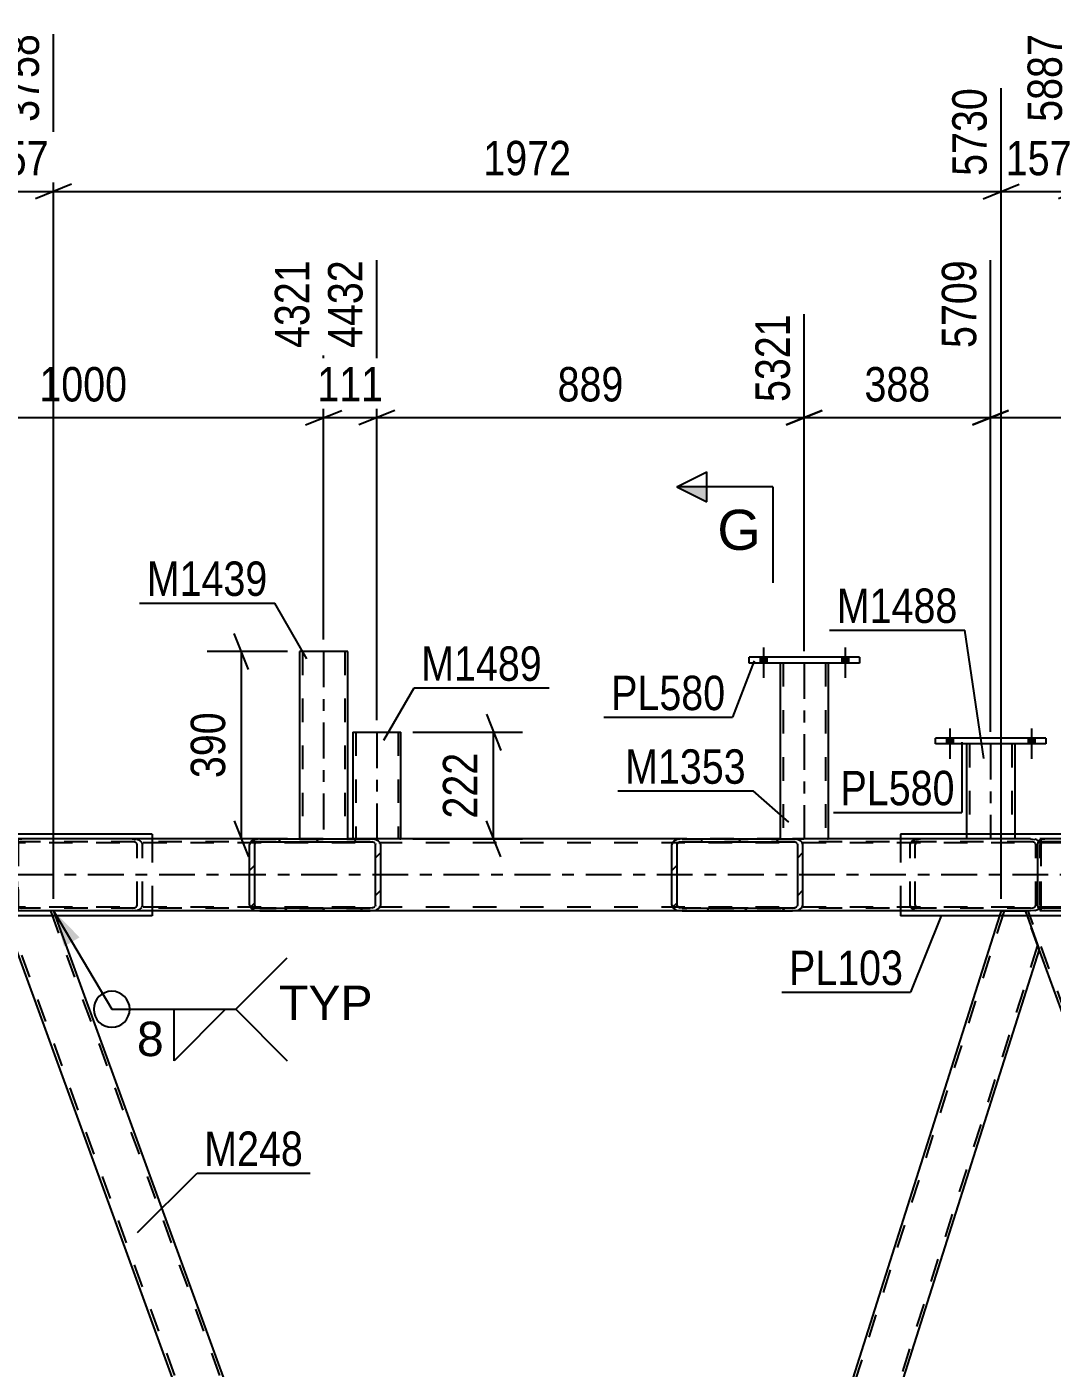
# Model space of a CAD drawing. Header units: millimetres. Extents: x -834 to 355, y -855 to -14.
# Drawn here: x -649.7 to -564.3, y -303.2 to -191.5 of the extents above; entities that cross this region are included whole.
import ezdxf

# ---------------------------------------------------------------- set-up
doc = ezdxf.new("R2010")
doc.units = ezdxf.units.MM
doc.linetypes.add('DXK_LINE_DOT2', pattern=[3.9198, 1.9599, -1.9599])
doc.linetypes.add('DXK_LINE_DOT3', pattern=[5.9187, 2.979, -0.9799, 0.9799, -0.9799])
doc.styles.add('Arial', font='ARIAL.TTF', dxfattribs={"height": 0.2})
doc.styles.add('Arial Narrow', font='ARIALN.TTF', dxfattribs={"height": 0.2})

# ---------------------------------------------------------------- blocks, each defined once
blk = doc.blocks.new('Part-570384938-35443 - 35208')
at = {"color": 2, "linetype": 'Continuous'}
for p, q in [((-622.98, -243.52), (-626.98, -243.52)), ((-626.98, -243.52), (-626.98, -259.12)), ((-622.98, -259.12), (-622.98, -243.52))]:
    blk.add_line(p, q, dxfattribs=at)
at = {"color": 7, "linetype": 'DXK_LINE_DOT2'}
for p, q in [((-626.74, -243.52), (-626.74, -259.12)), ((-626.74, -243.52), (-626.72, -243.52)), ((-626.72, -243.52), (-626.68, -243.52)), ((-626.68, -243.52), (-626.67, -243.52)), ((-623.22, -243.52), (-623.22, -259.12)), ((-626.98, -259.12), (-626.98, -259.12)), ((-626.98, -259.12), (-622.98, -259.12)), ((-622.98, -259.12), (-622.98, -259.12)), ((-622.98, -259.12), (-622.98, -259.12))]:
    blk.add_line(p, q, dxfattribs=at)
at = {"color": 7, "linetype": 'DXK_LINE_DOT3'}
blk.add_line((-624.98, -243.52), (-624.98, -259.12), dxfattribs=at)
blk = doc.blocks.new('Part-570384938-35324 - 35208')
at = {"color": 2, "linetype": 'Continuous'}
for p, q in [((-576.98, -258.72), (-576.98, -259.12)), ((-554.13, -258.72), (-576.98, -258.72)), ((-554.13, -258.72), (-554.13, -259.12)), ((-576.98, -265.12), (-576.98, -265.52)), ((-554.13, -265.52), (-576.98, -265.52)), ((-554.13, -265.12), (-554.13, -265.52))]:
    blk.add_line(p, q, dxfattribs=at)
at = {"color": 7, "linetype": 'DXK_LINE_DOT2'}
for p, q in [((-576.98, -259.12), (-576.98, -265.12)), ((-554.13, -259.12), (-554.13, -265.12))]:
    blk.add_line(p, q, dxfattribs=at)
blk = doc.blocks.new('Part-570384938-35266 - 35208')
at = {"linetype": 'Continuous'}
h = blk.add_hatch(dxfattribs=at)
h.set_pattern_fill('', scale=0.7, style=0, pattern_type=0)
h.set_pattern_definition([(45, (-595.9447, -264.8249), (-1.57154, 1.57154), [])])
h.paths.add_polyline_path([(-596.01, -264.64), (-595.94, -264.82), (-595.76, -264.98), (-595.47, -265.08), (-595.14, -265.12), (-585.97, -265.12), (-585.63, -265.08), (-585.35, -264.98), (-585.16, -264.82), (-585.09, -264.64), (-585.09, -259.6), (-585.16, -259.42), (-585.35, -259.26), (-585.63, -259.16), (-585.97, -259.12), (-595.14, -259.12), (-595.47, -259.16), (-595.76, -259.26), (-595.94, -259.42), (-596.01, -259.6)])
h.paths.add_polyline_path([(-595.54, -259.51), (-595.45, -259.43), (-595.3, -259.38), (-595.14, -259.36), (-585.97, -259.36), (-585.8, -259.38), (-585.66, -259.43), (-585.56, -259.51), (-585.53, -259.6), (-585.53, -264.64), (-585.56, -264.73), (-585.66, -264.81), (-585.8, -264.86), (-585.97, -264.88), (-595.14, -264.88), (-595.3, -264.86), (-595.45, -264.81), (-595.54, -264.73), (-595.57, -264.64), (-595.57, -259.6)])
at = {"color": 2, "linetype": 'Continuous'}
for p, q in [((-595.94, -259.42), (-596.01, -259.6)), ((-596.01, -264.64), (-596.01, -259.6)), ((-595.57, -259.6), (-595.54, -259.51)), ((-595.57, -264.64), (-595.57, -259.6)), ((-595.14, -259.12), (-595.47, -259.16)), ((-595.3, -259.38), (-595.14, -259.36)), ((-595.14, -259.12), (-585.97, -259.12)), ((-595.14, -259.36), (-585.97, -259.36)), ((-566.14, -259.12), (-585.97, -259.12)), ((-585.63, -259.16), (-585.97, -259.12)), ((-585.97, -259.36), (-585.8, -259.38)), ((-585.56, -259.51), (-585.53, -259.6)), ((-585.53, -264.64), (-585.53, -259.6)), ((-585.09, -259.6), (-585.16, -259.42)), ((-585.09, -264.64), (-585.09, -259.6)), ((-566.14, -259.12), (-565.8, -259.16)), ((-596.01, -264.64), (-595.94, -264.82)), ((-595.54, -264.73), (-595.57, -264.64)), ((-585.53, -264.64), (-585.56, -264.73)), ((-585.16, -264.82), (-585.09, -264.64)), ((-595.47, -265.08), (-595.14, -265.12)), ((-595.14, -264.88), (-595.3, -264.86)), ((-595.14, -264.88), (-585.97, -264.88)), ((-595.14, -265.12), (-585.97, -265.12)), ((-585.8, -264.86), (-585.97, -264.88)), ((-585.97, -265.12), (-585.63, -265.08)), ((-566.14, -265.12), (-585.97, -265.12)), ((-565.8, -265.08), (-566.14, -265.12))]:
    blk.add_line(p, q, dxfattribs=at)
at = {"color": 7, "linetype": 'DXK_LINE_DOT2'}
for p, q in [((-595.14, -259.12), (-585.97, -259.12)), ((-566.14, -259.36), (-595.14, -259.36)), ((-576.18, -259.6), (-576.12, -259.42)), ((-576.18, -264.64), (-576.18, -259.6)), ((-575.71, -259.51), (-575.75, -259.6)), ((-575.75, -264.64), (-575.75, -259.6)), ((-575.64, -259.16), (-575.31, -259.12)), ((-575.31, -259.36), (-575.48, -259.38)), ((-565.97, -259.38), (-566.14, -259.36)), ((-565.7, -259.6), (-565.73, -259.51)), ((-565.7, -264.64), (-565.7, -259.6)), ((-565.33, -259.42), (-565.31, -259.48)), ((-565.31, -259.48), (-565.26, -259.6)), ((-565.26, -264.64), (-565.26, -259.6)), ((-576.12, -264.82), (-576.18, -264.64)), ((-575.75, -264.64), (-575.71, -264.73)), ((-565.73, -264.73), (-565.7, -264.64)), ((-565.26, -264.64), (-565.28, -264.68)), ((-566.14, -264.88), (-595.14, -264.88)), ((-595.14, -265.12), (-585.97, -265.12)), ((-575.31, -265.12), (-575.64, -265.08)), ((-575.48, -264.86), (-575.31, -264.88)), ((-566.14, -264.88), (-565.97, -264.86)), ((-565.28, -264.68), (-565.33, -264.82))]:
    blk.add_line(p, q, dxfattribs=at)
at = {"color": 2, "linetype": 'Continuous'}
for centre, radius, start, end in [((-595.34, -259.96), 0.817, 99.5182, 138.0638), ((-595.24, -259.78), 0.409, 99.5182, 138.0638), ((-585.87, -259.78), 0.409, 41.9363, 80.4819), ((-585.77, -259.96), 0.817, 41.9363, 80.4819), ((-565.94, -259.96), 0.817, 53.52, 80.4819), ((-595.34, -264.28), 0.817, 221.9363, 260.4819), ((-595.24, -264.46), 0.409, 221.9363, 260.4819), ((-585.87, -264.46), 0.409, 279.5182, 318.0638), ((-585.77, -264.28), 0.817, 279.5182, 318.0638), ((-565.94, -264.28), 0.817, 279.5182, 306.4748)]:
    blk.add_arc(centre, radius, start, end, dxfattribs=at)
at = {"color": 7, "linetype": 'DXK_LINE_DOT2'}
for centre, radius, start, end in [((-575.51, -259.96), 0.817, 99.5182, 138.0638), ((-575.41, -259.78), 0.409, 99.5182, 138.0638), ((-566.04, -259.78), 0.409, 41.9363, 80.4819), ((-565.94, -259.96), 0.817, 41.9363, 53.52), ((-575.51, -264.28), 0.817, 221.9363, 260.4819), ((-575.41, -264.46), 0.409, 221.9363, 260.4819), ((-566.04, -264.46), 0.409, 279.5182, 318.0638), ((-565.94, -264.28), 0.817, 306.4748, 318.0638)]:
    blk.add_arc(centre, radius, start, end, dxfattribs=at)
blk = doc.blocks.new('Part-570384938-35293 - 35208')
at = {"color": 2, "linetype": 'Continuous'}
for p, q in [((-568.73, -265.52), (-605.32, -380.92)), ((-566.44, -265.52), (-565.42, -268.33)), ((-565.42, -268.33), (-602.02, -383.72))]:
    blk.add_line(p, q, dxfattribs=at)
at = {"color": 7, "linetype": 'DXK_LINE_DOT2'}
for p, q in [((-568.35, -265.12), (-605.19, -381.29)), ((-568.6, -265.12), (-568.73, -265.52)), ((-568.6, -265.12), (-566.59, -265.12)), ((-568.6, -265.12), (-568.57, -265.12)), ((-566.59, -265.12), (-566.44, -265.52)), ((-565.56, -267.96), (-602.39, -384.12))]:
    blk.add_line(p, q, dxfattribs=at)
blk = doc.blocks.new('Part-570384938-35298 - 35208')
at = {"color": 7, "linetype": 'DXK_LINE_DOT2'}
for p, q in [((-562.33, -265.12), (-566.59, -265.12)), ((-566.59, -265.12), (-566.55, -265.12)), ((-565.42, -268.33), (-566.59, -265.12)), ((-523.02, -384.12), (-566.34, -265.12))]:
    blk.add_line(p, q, dxfattribs=at)
at = {"color": 2, "linetype": 'Continuous'}
blk.add_line((-523.42, -383.72), (-565.42, -268.33), dxfattribs=at)
blk = doc.blocks.new('Part-570384938-35299 - 35208')
at = {"color": 7, "linetype": 'DXK_LINE_DOT2'}
for p, q in [((-647.47, -265.12), (-651.72, -265.12)), ((-651.47, -265.12), (-608.16, -384.12)), ((-647.72, -265.12), (-604.41, -384.12)), ((-647.47, -265.12), (-647.32, -265.52))]:
    blk.add_line(p, q, dxfattribs=at)
at = {"color": 2, "linetype": 'Continuous'}
for p, q in [((-647.32, -265.52), (-605.32, -380.92)), ((-650.56, -268.33), (-608.56, -383.72))]:
    blk.add_line(p, q, dxfattribs=at)
blk = doc.blocks.new('Part-570384938-35439 - 35208')
at = {"color": 2, "linetype": 'Continuous'}
for p, q in [((-586.98, -244.48), (-586.98, -259.12)), ((-582.98, -244.48), (-582.98, -259.12))]:
    blk.add_line(p, q, dxfattribs=at)
at = {"color": 7, "linetype": 'DXK_LINE_DOT2'}
for p, q in [((-582.98, -244.48), (-586.98, -244.48)), ((-586.94, -244.48), (-586.98, -244.48)), ((-586.74, -244.48), (-586.74, -259.12)), ((-583.22, -244.48), (-583.22, -259.12)), ((-586.98, -259.12), (-586.98, -259.12)), ((-586.98, -259.12), (-582.98, -259.12)), ((-582.98, -259.12), (-582.98, -259.12)), ((-582.98, -259.12), (-582.98, -259.12))]:
    blk.add_line(p, q, dxfattribs=at)
at = {"color": 7, "linetype": 'DXK_LINE_DOT3'}
blk.add_line((-584.98, -244.48), (-584.98, -259.12), dxfattribs=at)
blk = doc.blocks.new('Part-570384938-35317 - 35208')
at = {"linetype": 'Continuous'}
h = blk.add_hatch(dxfattribs=at)
h.set_pattern_fill('', scale=0.7, style=0, pattern_type=0)
h.set_pattern_definition([(45, (-631.0827, -264.825), (-1.57154, 1.57154), [])])
h.paths.add_polyline_path([(-631.15, -264.64), (-631.08, -264.82), (-630.89, -264.98), (-630.61, -265.08), (-630.28, -265.12), (-621.1, -265.12), (-620.77, -265.08), (-620.49, -264.98), (-620.3, -264.82), (-620.23, -264.64), (-620.23, -259.6), (-620.3, -259.42), (-620.49, -259.26), (-620.77, -259.16), (-621.1, -259.12), (-630.28, -259.12), (-630.61, -259.16), (-630.89, -259.26), (-631.08, -259.42), (-631.15, -259.6)])
h.paths.add_polyline_path([(-630.68, -259.51), (-630.58, -259.43), (-630.44, -259.38), (-630.28, -259.36), (-621.1, -259.36), (-620.94, -259.38), (-620.8, -259.43), (-620.7, -259.51), (-620.67, -259.6), (-620.67, -264.64), (-620.7, -264.73), (-620.8, -264.81), (-620.94, -264.86), (-621.1, -264.88), (-630.28, -264.88), (-630.44, -264.86), (-630.58, -264.81), (-630.68, -264.73), (-630.71, -264.64), (-630.71, -259.6)])
at = {"color": 2, "linetype": 'Continuous'}
for p, q in [((-650.69, -259.6), (-650.66, -259.42)), ((-650.69, -264.64), (-650.69, -259.6)), ((-650.66, -259.42), (-650.56, -259.26)), ((-650.56, -259.26), (-650.42, -259.16)), ((-650.42, -259.16), (-650.4, -259.15)), ((-650.4, -259.15), (-650.1, -259.12)), ((-630.28, -259.12), (-650.1, -259.12)), ((-631.08, -259.42), (-631.15, -259.6)), ((-631.15, -264.64), (-631.15, -259.6)), ((-630.71, -259.6), (-630.68, -259.51)), ((-630.71, -264.64), (-630.71, -259.6)), ((-630.28, -259.12), (-630.61, -259.16)), ((-630.44, -259.38), (-630.28, -259.36)), ((-630.28, -259.12), (-621.1, -259.12)), ((-630.28, -259.36), (-621.1, -259.36)), ((-620.77, -259.16), (-621.1, -259.12)), ((-621.1, -259.36), (-620.94, -259.38)), ((-620.7, -259.51), (-620.67, -259.6)), ((-620.67, -264.64), (-620.67, -259.6)), ((-620.23, -259.6), (-620.3, -259.42)), ((-620.23, -264.64), (-620.23, -259.6)), ((-650.66, -264.82), (-650.69, -264.64)), ((-631.15, -264.64), (-631.08, -264.82)), ((-630.68, -264.73), (-630.71, -264.64)), ((-620.67, -264.64), (-620.7, -264.73)), ((-620.3, -264.82), (-620.23, -264.64)), ((-650.56, -264.98), (-650.66, -264.82)), ((-650.42, -265.08), (-650.56, -264.98)), ((-650.4, -265.09), (-650.42, -265.08)), ((-650.1, -265.12), (-650.4, -265.09)), ((-630.28, -265.12), (-650.1, -265.12)), ((-630.61, -265.08), (-630.28, -265.12)), ((-630.28, -264.88), (-630.44, -264.86)), ((-630.28, -264.88), (-621.1, -264.88)), ((-630.28, -265.12), (-621.1, -265.12)), ((-620.94, -264.86), (-621.1, -264.88)), ((-621.1, -265.12), (-620.77, -265.08))]:
    blk.add_line(p, q, dxfattribs=at)
at = {"color": 7, "linetype": 'DXK_LINE_DOT2'}
for p, q in [((-650.45, -259.51), (-650.47, -259.6)), ((-650.47, -264.64), (-650.47, -259.6)), ((-650.41, -259.43), (-650.45, -259.51)), ((-650.27, -259.38), (-650.41, -259.43)), ((-650.41, -259.43), (-650.41, -264.81)), ((-650.4, -265.09), (-650.4, -259.15)), ((-650.1, -259.36), (-650.27, -259.38)), ((-621.1, -259.36), (-650.1, -259.36)), ((-640.93, -259.12), (-640.6, -259.16)), ((-640.77, -259.38), (-640.93, -259.36)), ((-640.5, -259.6), (-640.53, -259.51)), ((-640.5, -264.64), (-640.5, -259.6)), ((-640.13, -259.42), (-640.06, -259.6)), ((-640.06, -264.64), (-640.06, -259.6)), ((-621.1, -259.12), (-630.28, -259.12)), ((-650.47, -264.64), (-650.45, -264.73)), ((-640.53, -264.73), (-640.5, -264.64)), ((-640.06, -264.64), (-640.13, -264.82)), ((-650.45, -264.73), (-650.41, -264.81)), ((-650.41, -264.81), (-650.27, -264.86)), ((-650.27, -264.86), (-650.1, -264.88)), ((-621.1, -264.88), (-650.1, -264.88)), ((-640.93, -264.88), (-640.77, -264.86)), ((-640.6, -265.08), (-640.93, -265.12)), ((-621.1, -265.12), (-630.28, -265.12))]:
    blk.add_line(p, q, dxfattribs=at)
for centre, radius, start, end in [((-640.83, -259.78), 0.409, 41.9363, 80.4819), ((-640.73, -259.96), 0.817, 41.9363, 80.4819), ((-640.83, -264.46), 0.409, 279.5182, 318.0638), ((-640.73, -264.28), 0.817, 279.5182, 318.0638)]:
    blk.add_arc(centre, radius, start, end, dxfattribs=at)
at = {"color": 2, "linetype": 'Continuous'}
for centre, radius, start, end in [((-630.47, -259.96), 0.817, 99.5182, 138.0638), ((-630.38, -259.78), 0.409, 99.5182, 138.0638), ((-621.01, -259.78), 0.409, 41.9363, 80.4819), ((-620.91, -259.96), 0.817, 41.9363, 80.4819), ((-630.47, -264.28), 0.817, 221.9363, 260.4819), ((-630.38, -264.46), 0.409, 221.9363, 260.4819), ((-621.01, -264.46), 0.409, 279.5182, 318.0638), ((-620.91, -264.28), 0.817, 279.5182, 318.0638)]:
    blk.add_arc(centre, radius, start, end, dxfattribs=at)
blk = doc.blocks.new('Part-570384938-35318 - 35208')
at = {"linetype": 'Continuous'}
h = blk.add_hatch(dxfattribs=at)
h.set_pattern_fill('', scale=0.7, style=0, pattern_type=0)
h.set_pattern_definition([(45, (-545.9485, -264.825), (-1.57154, 1.57154), [])])
h.paths.add_polyline_path([(-546.02, -264.64), (-545.95, -264.82), (-545.76, -264.98), (-545.48, -265.08), (-545.14, -265.12), (-535.97, -265.12), (-535.64, -265.08), (-535.35, -264.98), (-535.16, -264.82), (-535.1, -264.64), (-535.1, -259.6), (-535.16, -259.42), (-535.35, -259.26), (-535.64, -259.16), (-535.97, -259.12), (-545.14, -259.12), (-545.48, -259.16), (-545.76, -259.26), (-545.95, -259.42), (-546.02, -259.6)])
h.paths.add_polyline_path([(-545.55, -259.51), (-545.45, -259.43), (-545.31, -259.38), (-545.14, -259.36), (-535.97, -259.36), (-535.8, -259.38), (-535.66, -259.43), (-535.57, -259.51), (-535.53, -259.6), (-535.53, -264.64), (-535.57, -264.73), (-535.66, -264.81), (-535.8, -264.86), (-535.97, -264.88), (-545.14, -264.88), (-545.31, -264.86), (-545.45, -264.81), (-545.55, -264.73), (-545.58, -264.64), (-545.58, -259.6)])
at = {"color": 2, "linetype": 'Continuous'}
for p, q in [((-565.55, -259.6), (-565.52, -259.42)), ((-565.55, -264.64), (-565.55, -259.6)), ((-565.52, -259.42), (-565.43, -259.26)), ((-565.43, -259.26), (-565.28, -259.16)), ((-565.28, -259.16), (-565.26, -259.15)), ((-565.26, -259.15), (-564.97, -259.12)), ((-545.14, -259.12), (-564.97, -259.12)), ((-545.95, -259.42), (-546.02, -259.6)), ((-546.02, -264.64), (-546.02, -259.6)), ((-545.58, -259.6), (-545.55, -259.51)), ((-545.58, -264.64), (-545.58, -259.6)), ((-545.14, -259.12), (-545.48, -259.16)), ((-545.31, -259.38), (-545.14, -259.36)), ((-545.14, -259.12), (-535.97, -259.12)), ((-545.14, -259.36), (-535.97, -259.36)), ((-535.64, -259.16), (-535.97, -259.12)), ((-535.97, -259.36), (-535.8, -259.38)), ((-535.57, -259.51), (-535.53, -259.6)), ((-535.53, -264.64), (-535.53, -259.6)), ((-535.1, -259.6), (-535.16, -259.42)), ((-535.1, -264.64), (-535.1, -259.6)), ((-565.52, -264.82), (-565.55, -264.64)), ((-546.02, -264.64), (-545.95, -264.82)), ((-545.55, -264.73), (-545.58, -264.64)), ((-535.53, -264.64), (-535.57, -264.73)), ((-535.16, -264.82), (-535.1, -264.64)), ((-565.43, -264.98), (-565.52, -264.82)), ((-565.28, -265.08), (-565.43, -264.98)), ((-565.26, -265.09), (-565.28, -265.08)), ((-564.97, -265.12), (-565.26, -265.09)), ((-545.14, -265.12), (-564.97, -265.12)), ((-545.48, -265.08), (-545.14, -265.12)), ((-545.14, -264.88), (-545.31, -264.86)), ((-545.14, -264.88), (-535.97, -264.88)), ((-545.14, -265.12), (-535.97, -265.12)), ((-535.8, -264.86), (-535.97, -264.88)), ((-535.97, -265.12), (-535.64, -265.08))]:
    blk.add_line(p, q, dxfattribs=at)
at = {"color": 7, "linetype": 'DXK_LINE_DOT2'}
for p, q in [((-565.32, -259.51), (-565.34, -259.6)), ((-565.34, -264.64), (-565.34, -259.6)), ((-565.28, -259.43), (-565.32, -259.51)), ((-565.14, -259.38), (-565.28, -259.43)), ((-565.28, -259.43), (-565.28, -264.81)), ((-565.26, -265.09), (-565.26, -259.15)), ((-564.97, -259.36), (-565.14, -259.38)), ((-535.97, -259.36), (-564.97, -259.36)), ((-555.8, -259.12), (-555.47, -259.16)), ((-555.63, -259.38), (-555.8, -259.36)), ((-555.36, -259.6), (-555.4, -259.51)), ((-555.36, -264.64), (-555.36, -259.6)), ((-554.99, -259.42), (-554.93, -259.6)), ((-554.93, -264.64), (-554.93, -259.6)), ((-535.97, -259.12), (-545.14, -259.12)), ((-565.34, -264.64), (-565.32, -264.73)), ((-555.4, -264.73), (-555.36, -264.64)), ((-554.93, -264.64), (-554.99, -264.82)), ((-565.32, -264.73), (-565.28, -264.81)), ((-565.28, -264.81), (-565.14, -264.86)), ((-565.14, -264.86), (-564.97, -264.88)), ((-535.97, -264.88), (-564.97, -264.88)), ((-555.8, -264.88), (-555.63, -264.86)), ((-555.47, -265.08), (-555.8, -265.12)), ((-535.97, -265.12), (-545.14, -265.12))]:
    blk.add_line(p, q, dxfattribs=at)
for centre, radius, start, end in [((-555.7, -259.78), 0.409, 41.9363, 80.4819), ((-555.6, -259.96), 0.817, 41.9363, 80.4819), ((-555.7, -264.46), 0.409, 279.5182, 318.0638), ((-555.6, -264.28), 0.817, 279.5182, 318.0638)]:
    blk.add_arc(centre, radius, start, end, dxfattribs=at)
at = {"color": 2, "linetype": 'Continuous'}
for centre, radius, start, end in [((-545.34, -259.96), 0.817, 99.5182, 138.0638), ((-545.24, -259.78), 0.409, 99.5182, 138.0638), ((-535.87, -259.78), 0.409, 41.9363, 80.4819), ((-535.77, -259.96), 0.817, 41.9363, 80.4819), ((-545.34, -264.28), 0.817, 221.9363, 260.4819), ((-545.24, -264.46), 0.409, 221.9363, 260.4819), ((-535.87, -264.46), 0.409, 279.5182, 318.0638), ((-535.77, -264.28), 0.817, 279.5182, 318.0638)]:
    blk.add_arc(centre, radius, start, end, dxfattribs=at)
blk = doc.blocks.new('Part-570384938-35325 - 35208')
at = {"color": 2, "linetype": 'Continuous'}
for p, q in [((-662.12, -258.72), (-662.12, -259.12)), ((-639.26, -258.72), (-662.12, -258.72)), ((-639.26, -258.72), (-639.26, -259.12)), ((-662.12, -265.12), (-662.12, -265.52)), ((-639.26, -265.52), (-662.12, -265.52)), ((-639.26, -265.12), (-639.26, -265.52))]:
    blk.add_line(p, q, dxfattribs=at)
at = {"color": 7, "linetype": 'DXK_LINE_DOT2'}
for p, q in [((-662.12, -259.12), (-662.12, -265.12)), ((-639.26, -259.12), (-639.26, -265.12))]:
    blk.add_line(p, q, dxfattribs=at)
blk = doc.blocks.new('Part-570384938-35440 - 35208')
at = {"color": 2, "linetype": 'Continuous'}
for p, q in [((-580.38, -244), (-589.58, -244)), ((-589.58, -244.48), (-589.58, -244)), ((-580.38, -244.48), (-589.58, -244.48)), ((-580.38, -244), (-580.38, -244.48))]:
    blk.add_line(p, q, dxfattribs=at)
blk = doc.blocks.new('Part-570384938-35466 - 35208')
at = {"color": 2, "linetype": 'Continuous'}
for p, q in [((-571.47, -251.21), (-571.47, -258.72)), ((-567.47, -251.21), (-567.47, -258.72))]:
    blk.add_line(p, q, dxfattribs=at)
at = {"color": 7, "linetype": 'DXK_LINE_DOT2'}
for p, q in [((-567.47, -251.21), (-571.47, -251.21)), ((-571.47, -251.21), (-571.43, -251.21)), ((-571.23, -251.21), (-571.23, -259.12)), ((-567.71, -251.21), (-567.71, -259.12)), ((-571.47, -258.72), (-571.47, -259.12)), ((-567.47, -258.72), (-567.47, -259.12)), ((-567.47, -259.12), (-571.47, -259.12))]:
    blk.add_line(p, q, dxfattribs=at)
at = {"color": 7, "linetype": 'DXK_LINE_DOT3'}
blk.add_line((-569.47, -251.21), (-569.47, -259.12), dxfattribs=at)
blk = doc.blocks.new('Part-570384938-35467 - 35208')
at = {"color": 2, "linetype": 'Continuous'}
for p, q in [((-564.87, -250.73), (-574.07, -250.73)), ((-574.07, -251.21), (-574.07, -250.73)), ((-564.87, -251.21), (-574.07, -251.21)), ((-564.87, -250.73), (-564.87, -251.21))]:
    blk.add_line(p, q, dxfattribs=at)
blk = doc.blocks.new('Part-570384938-35468 - 35208')
at = {"color": 2, "linetype": 'Continuous'}
for p, q in [((-622.55, -250.25), (-622.55, -259.12)), ((-622.55, -250.25), (-618.55, -250.25)), ((-618.55, -259.12), (-618.55, -250.25))]:
    blk.add_line(p, q, dxfattribs=at)
at = {"color": 7, "linetype": 'DXK_LINE_DOT2'}
for p, q in [((-622.31, -250.25), (-622.31, -259.12)), ((-622.31, -250.25), (-622.29, -250.25)), ((-622.29, -250.25), (-622.25, -250.25)), ((-622.25, -250.25), (-622.24, -250.25)), ((-618.79, -250.25), (-618.79, -259.12)), ((-622.55, -259.12), (-618.55, -259.12))]:
    blk.add_line(p, q, dxfattribs=at)
at = {"color": 7, "linetype": 'DXK_LINE_DOT3'}
blk.add_line((-620.55, -250.25), (-620.55, -259.12), dxfattribs=at)
blk = doc.blocks.new('Part-570384938-35505 - 35208')
at = {"color": 7, "linetype": 'DXK_LINE_DOT2'}
for p, q in [((-97.1, -259.44), (-797.81, -259.44)), ((-621.1, -259.12), (-680.27, -259.12)), ((-535.97, -259.12), (-595.14, -259.12)), ((-97.1, -264.8), (-797.81, -264.8)), ((-621.11, -265.12), (-680.27, -265.12)), ((-535.97, -265.12), (-595.14, -265.12))]:
    blk.add_line(p, q, dxfattribs=at)
at = {"color": 2, "linetype": 'Continuous'}
for p, q in [((-595.14, -259.12), (-621.1, -259.12)), ((-595.14, -265.12), (-621.11, -265.12))]:
    blk.add_line(p, q, dxfattribs=at)
at = {"color": 7, "linetype": 'DXK_LINE_DOT3'}
blk.add_line((-97.1, -262.12), (-797.81, -262.12), dxfattribs=at)
blk = doc.blocks.new('Bolt-570384938-35573 - 35208')
at = {"linetype": 'Continuous'}
for points in [[(-588.1, -244), (-588.66, -244), (-588.66, -244.48), (-588.1, -244.48)], [(-588.1, -244), (-588.66, -244), (-588.66, -244.48), (-588.1, -244.48)], [(-581.3, -244), (-581.86, -244), (-581.86, -244.48), (-581.3, -244.48)], [(-581.3, -244), (-581.86, -244), (-581.86, -244.48), (-581.3, -244.48)]]:
    blk.add_hatch(color=1, dxfattribs=at).paths.add_polyline_path(points)
at = {"color": 1, "linetype": 'Continuous'}
for p, q in [((-588.38, -243.2), (-588.38, -245.72)), ((-588.38, -243.2), (-588.38, -245.72)), ((-581.58, -243.2), (-581.58, -245.72)), ((-581.58, -243.2), (-581.58, -245.72)), ((-588.66, -244), (-588.66, -244.48)), ((-588.66, -244), (-588.66, -244.48)), ((-588.1, -244), (-588.1, -244.48)), ((-588.1, -244), (-588.1, -244.48)), ((-581.86, -244), (-581.86, -244.48)), ((-581.86, -244), (-581.86, -244.48)), ((-581.3, -244), (-581.3, -244.48)), ((-581.3, -244), (-581.3, -244.48))]:
    blk.add_line(p, q, dxfattribs=at)
blk = doc.blocks.new('Bolt-570384938-35585 - 35208')
at = {"linetype": 'Continuous'}
for points in [[(-572.59, -250.73), (-573.15, -250.73), (-573.15, -251.21), (-572.59, -251.21)], [(-572.59, -250.73), (-573.15, -250.73), (-573.15, -251.21), (-572.59, -251.21)], [(-565.79, -250.73), (-566.35, -250.73), (-566.35, -251.21), (-565.79, -251.21)], [(-565.79, -250.73), (-566.35, -250.73), (-566.35, -251.21), (-565.79, -251.21)]]:
    blk.add_hatch(color=1, dxfattribs=at).paths.add_polyline_path(points)
at = {"color": 1, "linetype": 'Continuous'}
for p, q in [((-572.87, -249.93), (-572.87, -252.45)), ((-572.87, -249.93), (-572.87, -252.45)), ((-566.07, -249.93), (-566.07, -252.45)), ((-566.07, -249.93), (-566.07, -252.45)), ((-573.15, -250.73), (-573.15, -251.21)), ((-573.15, -250.73), (-573.15, -251.21)), ((-572.59, -250.73), (-572.59, -251.21)), ((-572.59, -250.73), (-572.59, -251.21)), ((-566.35, -250.73), (-566.35, -251.21)), ((-566.35, -250.73), (-566.35, -251.21)), ((-565.79, -250.73), (-565.79, -251.21)), ((-565.79, -250.73), (-565.79, -251.21))]:
    blk.add_line(p, q, dxfattribs=at)
blk = doc.blocks.new('StraightDimension-570384938-46978 - 35208')
at = {"color": 7, "linetype": 'Continuous'}
for p, q in [((-611.44, -248.75), (-610.24, -251.75)), ((-617.55, -250.25), (-608.44, -250.25)), ((-610.84, -259.12), (-610.84, -250.25)), ((-610.24, -260.62), (-611.44, -257.62)), ((-617.55, -259.12), (-608.44, -259.12))]:
    blk.add_line(p, q, dxfattribs=at)
at = {"color": 0}
blk.add_wipeout([(-611.59, -251.34), (-615.79, -251.34), (-615.79, -258.03), (-611.59, -258.03)], dxfattribs=at)
at = {"color": 3, "style": 'Arial Narrow'}
blk.add_text('222', height=2.863, rotation=90.0002, dxfattribs=at).set_placement((-612.19, -257.43))
blk = doc.blocks.new('StraightDimension-570384938-46967 - 35208')
at = {"color": 7, "linetype": 'Continuous'}
for p, q in [((-631.23, -245.02), (-632.43, -242.02)), ((-627.98, -243.52), (-634.68, -243.52)), ((-631.83, -259.12), (-631.83, -243.52)), ((-632.43, -257.62), (-631.23, -260.62)), ((-627.98, -259.12), (-634.68, -259.12))]:
    blk.add_line(p, q, dxfattribs=at)
at = {"color": 0}
blk.add_wipeout([(-632.58, -247.98), (-636.78, -247.98), (-636.78, -254.66), (-632.58, -254.66)], dxfattribs=at)
at = {"color": 3, "style": 'Arial Narrow'}
blk.add_text('390', height=2.863, rotation=90.0002, dxfattribs=at).set_placement((-633.18, -254.06))
blk = doc.blocks.new('StraightDimension-570384938-42901 - 35208')
at = {"color": 7, "linetype": 'Continuous'}
for p, q in [((-569.47, -250.21), (-569.47, -210.94)), ((-544.98, -243.48), (-544.98, -215.44)), ((-567.97, -223.45), (-570.97, -224.65)), ((-569.47, -224.05), (-544.98, -224.05)), ((-546.48, -224.65), (-543.48, -223.45))]:
    blk.add_line(p, q, dxfattribs=at)
at = {"color": 0}
blk.add_wipeout([(-553.88, -223.3), (-553.88, -219.1), (-560.57, -219.1), (-560.57, -223.3)], dxfattribs=at)
at = {"color": 3, "style": 'Arial Narrow'}
blk.add_text('612', height=2.863, dxfattribs=at).set_placement((-559.97, -222.7))
at = {"color": 0, "linetype": 'Continuous'}
blk.add_wipeout([(-545.58, -214.84), (-549.78, -214.84), (-549.78, -223.35), (-545.58, -223.35)], dxfattribs=at)
at = {"color": 3, "linetype": 'Continuous', "style": 'Arial Narrow'}
blk.add_text('6321', height=2.863, rotation=90.0002, dxfattribs=at).set_placement((-546.18, -222.75))
blk = doc.blocks.new('StraightDimension-570384938-42903 - 35208')
at = {"color": 7, "linetype": 'Continuous'}
for p, q in [((-620.55, -249.25), (-620.55, -210.94)), ((-584.98, -243.48), (-584.98, -215.44)), ((-619.05, -223.45), (-622.05, -224.65)), ((-620.55, -224.05), (-584.98, -224.05)), ((-586.48, -224.65), (-583.48, -223.45))]:
    blk.add_line(p, q, dxfattribs=at)
at = {"color": 0}
blk.add_wipeout([(-599.42, -223.3), (-599.42, -219.1), (-606.11, -219.1), (-606.11, -223.3)], dxfattribs=at)
at = {"color": 3, "style": 'Arial Narrow'}
blk.add_text('889', height=2.863, dxfattribs=at).set_placement((-605.51, -222.7))
at = {"color": 0, "linetype": 'Continuous'}
blk.add_wipeout([(-585.58, -214.84), (-589.78, -214.84), (-589.78, -223.35), (-585.58, -223.35)], dxfattribs=at)
at = {"color": 3, "linetype": 'Continuous', "style": 'Arial Narrow'}
blk.add_text('5321', height=2.863, rotation=90.0002, dxfattribs=at).set_placement((-586.18, -222.75))
blk = doc.blocks.new('StraightDimension-570384938-42905 - 35208')
at = {"color": 7, "linetype": 'Continuous'}
for p, q in [((-664.98, -242.52), (-664.98, -210.94)), ((-624.98, -242.52), (-624.98, -210.94)), ((-663.48, -223.45), (-666.48, -224.65)), ((-664.98, -224.05), (-624.98, -224.05)), ((-626.48, -224.65), (-623.48, -223.45))]:
    blk.add_line(p, q, dxfattribs=at)
at = {"color": 0, "linetype": 'Continuous'}
blk.add_wipeout([(-625.58, -210.34), (-629.78, -210.34), (-629.78, -218.85), (-625.58, -218.85)], dxfattribs=at)
at = {"color": 0}
blk.add_wipeout([(-640.72, -223.3), (-640.72, -219.1), (-649.24, -219.1), (-649.24, -223.3)], dxfattribs=at)
at = {"color": 3, "linetype": 'Continuous', "style": 'Arial Narrow'}
blk.add_text('4321', height=2.863, rotation=90.0002, dxfattribs=at).set_placement((-626.18, -218.25))
at = {"color": 3, "style": 'Arial Narrow'}
blk.add_text('1000', height=2.863, dxfattribs=at).set_placement((-648.64, -222.7))
blk = doc.blocks.new('StraightDimension-570384938-42902 - 35208')
at = {"color": 7, "linetype": 'Continuous'}
for p, q in [((-569.47, -250.21), (-569.47, -210.94)), ((-584.98, -243.48), (-584.98, -215.44)), ((-583.48, -223.45), (-586.48, -224.65)), ((-584.98, -224.05), (-569.47, -224.05)), ((-570.97, -224.65), (-567.97, -223.45))]:
    blk.add_line(p, q, dxfattribs=at)
at = {"color": 0}
blk.add_wipeout([(-573.88, -223.3), (-573.88, -219.1), (-580.57, -219.1), (-580.57, -223.3)], dxfattribs=at)
at = {"color": 3, "style": 'Arial Narrow'}
blk.add_text('388', height=2.863, dxfattribs=at).set_placement((-579.97, -222.7))
at = {"color": 0, "linetype": 'Continuous'}
blk.add_wipeout([(-570.07, -210.34), (-574.27, -210.34), (-574.27, -218.85), (-570.07, -218.85)], dxfattribs=at)
at = {"color": 3, "linetype": 'Continuous', "style": 'Arial Narrow'}
blk.add_text('5709', height=2.863, rotation=90.0002, dxfattribs=at).set_placement((-570.67, -218.25))
blk = doc.blocks.new('StraightDimension-570384938-42904 - 35208')
at = {"color": 7, "linetype": 'Continuous'}
for p, q in [((-624.98, -242.52), (-624.98, -210.94)), ((-620.55, -249.25), (-620.55, -210.94)), ((-626.48, -224.65), (-623.48, -223.45)), ((-624.98, -224.05), (-620.55, -224.05)), ((-619.05, -223.45), (-622.05, -224.65))]:
    blk.add_line(p, q, dxfattribs=at)
at = {"color": 0}
blk.add_wipeout([(-619.42, -223.3), (-619.42, -219.1), (-626.11, -219.1), (-626.11, -223.3)], dxfattribs=at)
at = {"color": 3, "style": 'Arial Narrow'}
blk.add_text('111', height=2.863, dxfattribs=at).set_placement((-625.51, -222.7))
at = {"color": 0, "linetype": 'Continuous'}
blk.add_wipeout([(-621.15, -210.34), (-625.35, -210.34), (-625.35, -218.85), (-621.15, -218.85)], dxfattribs=at)
at = {"color": 3, "linetype": 'Continuous', "style": 'Arial Narrow'}
blk.add_text('4432', height=2.863, rotation=90.0002, dxfattribs=at).set_placement((-621.75, -218.25))
blk = doc.blocks.new('StraightDimension-570384938-46272 - 35208')
at = {"color": 7, "linetype": 'Continuous'}
for p, q in [((-562.33, -264.12), (-562.33, -192.11)), ((-568.6, -264.12), (-568.6, -196.61)), ((-570.1, -205.82), (-567.1, -204.62)), ((-568.6, -205.22), (-562.33, -205.22)), ((-560.83, -204.62), (-563.83, -205.82))]:
    blk.add_line(p, q, dxfattribs=at)
at = {"color": 0}
blk.add_wipeout([(-562.13, -204.47), (-562.13, -200.27), (-568.81, -200.27), (-568.81, -204.47)], dxfattribs=at)
at = {"color": 3, "style": 'Arial Narrow'}
blk.add_text('157', height=2.863, dxfattribs=at).set_placement((-568.21, -203.87))
at = {"color": 0, "linetype": 'Continuous'}
blk.add_wipeout([(-562.93, -191.51), (-567.13, -191.51), (-567.13, -200.02), (-562.93, -200.02)], dxfattribs=at)
at = {"color": 3, "linetype": 'Continuous', "style": 'Arial Narrow'}
blk.add_text('5887', height=2.863, rotation=90.0002, dxfattribs=at).set_placement((-563.53, -199.42))
blk = doc.blocks.new('StraightDimension-570384938-46273 - 35208')
at = {"color": 7, "linetype": 'Continuous'}
for p, q in [((-647.47, -264.12), (-647.47, -192.11)), ((-568.6, -264.12), (-568.6, -196.61)), ((-645.97, -204.62), (-648.97, -205.82)), ((-647.47, -205.22), (-568.6, -205.22)), ((-570.1, -205.82), (-567.1, -204.62))]:
    blk.add_line(p, q, dxfattribs=at)
at = {"color": 0}
blk.add_wipeout([(-603.78, -204.47), (-603.78, -200.27), (-612.29, -200.27), (-612.29, -204.47)], dxfattribs=at)
at = {"color": 3, "style": 'Arial Narrow'}
blk.add_text('1972', height=2.863, dxfattribs=at).set_placement((-611.69, -203.87))
at = {"color": 0, "linetype": 'Continuous'}
blk.add_wipeout([(-569.2, -196.01), (-573.4, -196.01), (-573.4, -204.52), (-569.2, -204.52)], dxfattribs=at)
at = {"color": 3, "linetype": 'Continuous', "style": 'Arial Narrow'}
blk.add_text('5730', height=2.863, rotation=90.0002, dxfattribs=at).set_placement((-569.8, -203.92))
blk = doc.blocks.new('StraightDimension-570384938-46274 - 35208')
at = {"color": 7, "linetype": 'Continuous'}
for p, q in [((-647.47, -264.12), (-647.47, -192.11)), ((-653.74, -264.12), (-653.74, -196.61)), ((-655.24, -205.82), (-652.24, -204.62)), ((-653.74, -205.22), (-647.47, -205.22)), ((-645.97, -204.62), (-648.97, -205.82))]:
    blk.add_line(p, q, dxfattribs=at)
at = {"color": 0}
blk.add_wipeout([(-647.26, -204.47), (-647.26, -200.27), (-653.95, -200.27), (-653.95, -204.47)], dxfattribs=at)
at = {"color": 3, "style": 'Arial Narrow'}
blk.add_text('157', height=2.863, dxfattribs=at).set_placement((-653.35, -203.87))
at = {"color": 0, "linetype": 'Continuous'}
blk.add_wipeout([(-648.07, -191.51), (-652.27, -191.51), (-652.27, -200.02), (-648.07, -200.02)], dxfattribs=at)
at = {"color": 3, "linetype": 'Continuous', "style": 'Arial Narrow'}
blk.add_text('3758', height=2.863, rotation=90.0002, dxfattribs=at).set_placement((-648.67, -199.42))
blk = doc.blocks.new('Mark-570384938-46777 - 35208')
at = {"color": 30, "linetype": 'Continuous'}
for p, q in [((-619.96, -250.89), (-617.46, -246.56)), ((-617.46, -246.56), (-606.21, -246.56))]:
    blk.add_line(p, q, dxfattribs=at)
at = {"color": 0}
blk.add_wipeout([(-606.81, -245.96), (-606.81, -242.96), (-616.86, -242.96), (-616.86, -245.96)], dxfattribs=at)
blk.add_wipeout([(-606.81, -245.96), (-606.81, -242.96), (-616.86, -242.96), (-616.86, -245.96)], dxfattribs=at)
at = {"color": 3, "style": 'Arial Narrow'}
blk.add_text('M1489', height=2.863, dxfattribs=at).set_placement((-616.86, -245.96))
blk = doc.blocks.new('Mark-570384938-47278 - 35208')
at = {"color": 30, "linetype": 'Continuous'}
for p in [(-573.6, -265.52), (-586.85, -271.89)]:
    blk.add_line(p, (-576.15, -271.89), dxfattribs=at)
at = {"color": 0}
blk.add_wipeout([(-576.75, -271.29), (-576.75, -268.29), (-586.25, -268.29), (-586.25, -271.29)], dxfattribs=at)
blk.add_wipeout([(-576.75, -271.29), (-576.75, -268.29), (-586.25, -268.29), (-586.25, -271.29)], dxfattribs=at)
at = {"color": 3, "style": 'Arial Narrow'}
blk.add_text('PL103', height=2.863, dxfattribs=at).set_placement((-586.25, -271.29))
blk = doc.blocks.new('Mark-570384938-46798 - 35208')
at = {"color": 30, "linetype": 'Continuous'}
for p in [(-571.86, -251.08), (-582.56, -256.92)]:
    blk.add_line(p, (-571.86, -256.92), dxfattribs=at)
at = {"color": 0}
blk.add_wipeout([(-572.46, -256.32), (-572.46, -253.32), (-581.96, -253.32), (-581.96, -256.32)], dxfattribs=at)
blk.add_wipeout([(-572.46, -256.32), (-572.46, -253.32), (-581.96, -253.32), (-581.96, -256.32)], dxfattribs=at)
at = {"color": 3, "style": 'Arial Narrow'}
blk.add_text('PL580', height=2.863, dxfattribs=at).set_placement((-581.96, -256.32))
blk = doc.blocks.new('Mark-570384938-46782 - 35208')
at = {"color": 30, "linetype": 'Continuous'}
for p in [(-600.49, -255.13), (-586.26, -257.72)]:
    blk.add_line(p, (-589.23, -255.13), dxfattribs=at)
at = {"color": 0}
blk.add_wipeout([(-589.83, -254.53), (-589.83, -251.53), (-599.89, -251.53), (-599.89, -254.53)], dxfattribs=at)
blk.add_wipeout([(-589.83, -254.53), (-589.83, -251.53), (-599.89, -251.53), (-599.89, -254.53)], dxfattribs=at)
at = {"color": 3, "style": 'Arial Narrow'}
blk.add_text('M1353', height=2.863, dxfattribs=at).set_placement((-599.89, -254.53))
blk = doc.blocks.new('Mark-570384938-38974 - 35208')
at = {"color": 30, "linetype": 'Continuous'}
for p, q in [((-640.47, -291.9), (-635.52, -286.95)), ((-635.52, -286.95), (-626.1, -286.95))]:
    blk.add_line(p, q, dxfattribs=at)
at = {"color": 0}
blk.add_wipeout([(-626.7, -286.35), (-626.7, -283.35), (-634.92, -283.35), (-634.92, -286.35)], dxfattribs=at)
blk.add_wipeout([(-626.7, -286.35), (-626.7, -283.35), (-634.92, -283.35), (-634.92, -286.35)], dxfattribs=at)
at = {"color": 3, "style": 'Arial Narrow'}
blk.add_text('M248', height=2.863, dxfattribs=at).set_placement((-634.92, -286.35))
blk = doc.blocks.new('SectionMark-570384938-60156 - 35208')
at = {"linetype": 'Continuous'}
blk.add_hatch(color=6, dxfattribs=at).paths.add_polyline_path([(-593.09, -229.81), (-593.09, -231.06), (-595.59, -229.81)])
at = {"color": 6, "linetype": 'Continuous'}
for p, q in [((-595.59, -229.81), (-593.09, -228.56)), ((-593.09, -231.06), (-593.09, -228.56)), ((-587.59, -229.81), (-595.59, -229.81)), ((-595.59, -229.81), (-593.09, -231.06)), ((-587.59, -229.81), (-587.59, -237.81))]:
    blk.add_line(p, q, dxfattribs=at)
at = {"color": 0, "linetype": 'Continuous'}
blk.add_wipeout([(-588.59, -235.06), (-588.59, -231.56), (-592.22, -231.56), (-592.22, -235.06)], dxfattribs=at)
at = {"color": 3, "linetype": 'Continuous', "style": 'Arial'}
blk.add_text('G', height=3.34, dxfattribs=at).set_placement((-592.22, -235.06))
blk = doc.blocks.new('Mark-570384938-46774 - 35208')
at = {"color": 30, "linetype": 'Continuous'}
for p in [(-640.3, -239.49), (-626.37, -244.13)]:
    blk.add_line(p, (-629.05, -239.49), dxfattribs=at)
at = {"color": 0}
blk.add_wipeout([(-629.65, -238.89), (-629.65, -235.89), (-639.7, -235.89), (-639.7, -238.89)], dxfattribs=at)
blk.add_wipeout([(-629.65, -238.89), (-629.65, -235.89), (-639.7, -235.89), (-639.7, -238.89)], dxfattribs=at)
at = {"color": 3, "style": 'Arial Narrow'}
blk.add_text('M1439', height=2.863, dxfattribs=at).set_placement((-639.7, -238.89))
blk = doc.blocks.new('Mark-570384938-46785 - 35208')
at = {"color": 30, "linetype": 'Continuous'}
for p in [(-589.14, -244.3), (-601.65, -249)]:
    blk.add_line(p, (-590.95, -249), dxfattribs=at)
at = {"color": 0}
blk.add_wipeout([(-591.55, -248.4), (-591.55, -245.4), (-601.05, -245.4), (-601.05, -248.4)], dxfattribs=at)
blk.add_wipeout([(-591.55, -248.4), (-591.55, -245.4), (-601.05, -245.4), (-601.05, -248.4)], dxfattribs=at)
at = {"color": 3, "style": 'Arial Narrow'}
blk.add_text('PL580', height=2.863, dxfattribs=at).set_placement((-601.05, -248.4))
blk = doc.blocks.new('Mark-570384938-46795 - 35208')
at = {"color": 30, "linetype": 'Continuous'}
for p in [(-582.87, -241.74), (-570.04, -252.42)]:
    blk.add_line(p, (-571.61, -241.74), dxfattribs=at)
at = {"color": 0}
blk.add_wipeout([(-572.21, -241.14), (-572.21, -238.14), (-582.27, -238.14), (-582.27, -241.14)], dxfattribs=at)
blk.add_wipeout([(-572.21, -241.14), (-572.21, -238.14), (-582.27, -238.14), (-582.27, -241.14)], dxfattribs=at)
at = {"color": 3, "style": 'Arial Narrow'}
blk.add_text('M1488', height=2.863, dxfattribs=at).set_placement((-582.27, -241.14))
blk = doc.blocks.new('WeldMark-570384938-62897 - 35208')
at = {"linetype": 'Continuous'}
blk.add_hatch(color=30, dxfattribs=at).paths.add_polyline_path([(-646.58, -268.08), (-647.47, -265.12), (-645.29, -267.32)])
at = {"color": 30, "linetype": 'Continuous'}
for p, q in [((-647.47, -265.12), (-642.62, -273.31)), ((-642.62, -273.31), (-632.29, -273.31))]:
    blk.add_line(p, q, dxfattribs=at)
at = {"color": 3, "linetype": 'Continuous'}
for p, q in [((-632.29, -273.31), (-628.01, -269.03)), ((-637.43, -273.31), (-633.15, -273.31)), ((-633.15, -273.31), (-637.43, -277.6)), ((-637.43, -277.6), (-637.43, -273.31)), ((-632.29, -273.31), (-628.01, -277.6))]:
    blk.add_line(p, q, dxfattribs=at)
blk.add_arc((-642.62, -273.31), 1.5, 90, 270, dxfattribs=at)
at = {"color": 0}
blk.add_wipeout([(-638.09, -277.41), (-638.09, -274.01), (-640.72, -274.01), (-640.72, -277.41)], dxfattribs=at)
at = {"color": 3, "linetype": 'Continuous'}
blk.add_arc((-642.62, -273.31), 1.5, 270, 90, dxfattribs=at)
at = {"color": 3, "style": 'Arial'}
blk.add_text('8', height=2.87, dxfattribs=at).set_placement((-640.52, -277.21))
at = {"color": 0, "linetype": 'Continuous'}
blk.add_wipeout([(-620.92, -274.21), (-620.92, -271.21), (-628.69, -271.21), (-628.69, -274.21)], dxfattribs=at)
blk.add_wipeout([(-620.92, -274.21), (-620.92, -271.21), (-628.69, -271.21), (-628.69, -274.21)], dxfattribs=at)
at = {"color": 3, "linetype": 'Continuous', "style": 'Arial'}
blk.add_text('TYP', height=2.865, dxfattribs=at).set_placement((-628.69, -274.21))

msp = doc.modelspace()

# ---------------------------------------------------------------- block references
for name in ['Bolt-570384938-35573 - 35208', 'Part-570384938-35443 - 35208', 'Part-570384938-35440 - 35208', 'Part-570384938-35439 - 35208', 'Bolt-570384938-35585 - 35208', 'Part-570384938-35468 - 35208', 'Part-570384938-35467 - 35208', 'Part-570384938-35466 - 35208', 'Part-570384938-35325 - 35208', 'Part-570384938-35324 - 35208', 'Part-570384938-35505 - 35208', 'Part-570384938-35317 - 35208', 'Part-570384938-35266 - 35208', 'Part-570384938-35318 - 35208', 'Part-570384938-35299 - 35208', 'Part-570384938-35293 - 35208', 'Part-570384938-35298 - 35208']:
    msp.add_blockref(name, (0, 0))

# ---------------------------------------------------------------- next in the draw order: block references
for name in ['StraightDimension-570384938-42901 - 35208', 'StraightDimension-570384938-46967 - 35208', 'StraightDimension-570384938-46978 - 35208', 'WeldMark-570384938-62897 - 35208', 'Mark-570384938-47278 - 35208', 'Mark-570384938-38974 - 35208']:
    msp.add_blockref(name, (0, 0))

# ---------------------------------------------------------------- next in the draw order: block references
for name in ['StraightDimension-570384938-42905 - 35208', 'StraightDimension-570384938-42903 - 35208']:
    msp.add_blockref(name, (0, 0))

# ---------------------------------------------------------------- next in the draw order: block references
for name in ['StraightDimension-570384938-42904 - 35208', 'StraightDimension-570384938-42902 - 35208']:
    msp.add_blockref(name, (0, 0))

# ---------------------------------------------------------------- next in the draw order: block references
msp.add_blockref('StraightDimension-570384938-46272 - 35208', (0, 0))

# ---------------------------------------------------------------- next in the draw order: block references
msp.add_blockref('StraightDimension-570384938-46273 - 35208', (0, 0))

# ---------------------------------------------------------------- next in the draw order: block references
for name in ['StraightDimension-570384938-46274 - 35208', 'Mark-570384938-46774 - 35208', 'Mark-570384938-46777 - 35208', 'Mark-570384938-46798 - 35208', 'Mark-570384938-46782 - 35208']:
    msp.add_blockref(name, (0, 0))

# ---------------------------------------------------------------- next in the draw order: block references
for name in ['SectionMark-570384938-60156 - 35208', 'Mark-570384938-46795 - 35208']:
    msp.add_blockref(name, (0, 0))

# ---------------------------------------------------------------- next in the draw order: block references
msp.add_blockref('Mark-570384938-46785 - 35208', (0, 0))

doc.saveas('drawing.dxf')
